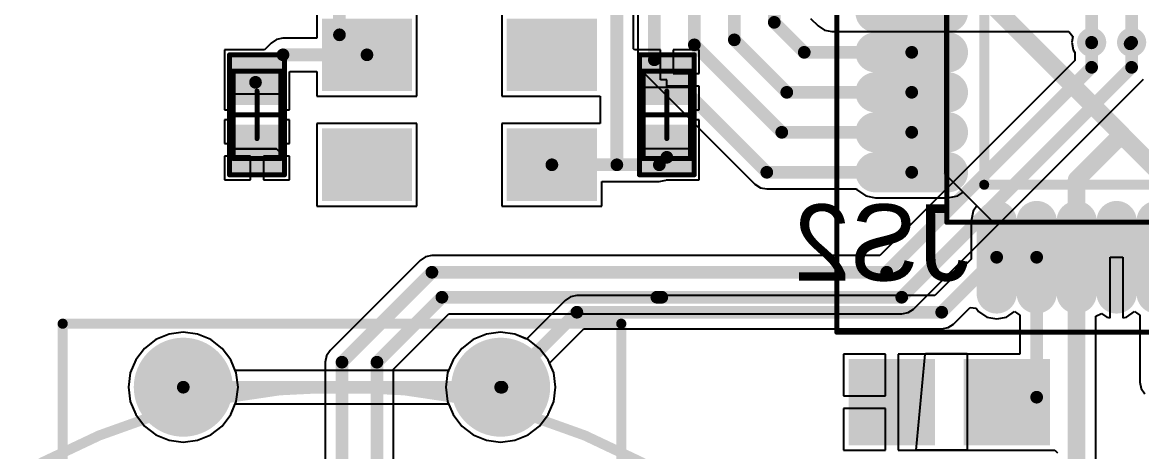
# Model space of a CAD drawing. Extents: x 2.14 to 5.34, y 1.83 to 4.04.
# Drawn here: x 2.638 to 3.52, y 2.823 to 3.161 of the extents above; entities that cross this region are included whole.
import ezdxf

# ---------------------------------------------------------------- set-up
doc = ezdxf.new("R2010")
doc.units = 0
for name, color, linetype in [('BOTTOMLAYER', 5, 'CONTINUOUS'), ('BOTTOMOVERLAY', 54, 'CONTINUOUS'), ('BOTTOMPASTE', 16, 'CONTINUOUS'), ('BOTTOMSOLDER', 6, 'CONTINUOUS'), ('MECHANICAL1', 6, 'CONTINUOUS'), ('MECHANICAL13', 56, 'CONTINUOUS'), ('MECHANICAL15', 56, 'CONTINUOUS'), ('MULTILAYER', 9, 'CONTINUOUS'), ('PADHOLELAYER', 156, 'CONTINUOUS'), ('TOPLAYER', 1, 'CONTINUOUS'), ('TOPOVERLAY', 2, 'CONTINUOUS'), ('TOPPASTE', 8, 'CONTINUOUS'), ('TOPSOLDER', 216, 'CONTINUOUS'), ('VIAHOLELAYER', 16, 'CONTINUOUS')]:
    doc.layers.add(name, color=color, linetype=linetype)

msp = doc.modelspace()

# ---------------------------------------------------------------- linework, layer by layer
at = {"layer": 'BOTTOMLAYER'}
for p, q in [((3.119424, 3.140419), (3.119424, 3.177377)), ((2.87008, 3.168307), (2.87008, 3.148953)), ((2.94882, 3.103347), (2.94882, 3.168307)), ((3.015748, 3.168307), (3.015748, 3.103347)), ((3.258942, 3.164538), (3.264889, 3.158591)), ((3.264889, 3.158591), (3.26489, 3.15859)), ((3.26489, 3.15859), (3.26489, 3.15859)), ((3.26489, 3.15859), (3.26489, 3.15859)), ((3.26489, 3.15859), (3.269799, 3.15531)), ((2.838284, 3.147954), (2.834026, 3.145109)), ((2.843307, 3.148953), (2.838284, 3.147954)), ((2.87008, 3.148953), (2.843307, 3.148953)), ((3.269799, 3.15531), (3.275591, 3.154158)), ((3.275591, 3.154158), (3.371256, 3.154158)), ((3.371256, 3.154158), (3.371256, 3.154158)), ((3.371256, 3.154158), (3.371257, 3.154158)), ((3.371257, 3.154158), (3.46245, 3.154158)), ((3.46245, 3.154158), (3.465572, 3.150354)), ((3.465572, 3.150354), (3.46464, 3.145669)), ((2.82868, 3.139763), (2.797243, 3.139763)), ((2.797243, 3.139763), (2.797243, 3.092519)), ((2.834026, 3.145109), (2.82868, 3.139763)), ((3.12008, 3.139763), (3.119424, 3.140419)), ((3.14067, 3.139763), (3.120079, 3.139763)), ((3.120079, 3.139763), (3.120079, 3.139763)), ((3.120079, 3.139763), (3.12008, 3.139763)), ((3.14067, 3.116131), (3.14067, 3.139763)), ((3.17126, 3.139763), (3.15067, 3.139763)), ((3.15067, 3.139763), (3.15067, 3.121141)), ((3.17126, 3.121141), (3.17126, 3.139763)), ((3.46464, 3.145669), (3.465833, 3.139671)), ((3.465833, 3.139671), (3.467189, 3.137641)), ((3.467189, 3.131421), (3.313461, 2.977693)), ((3.467189, 3.137641), (3.467189, 3.131421)), ((2.848425, 3.122381), (2.848744, 3.122701)), ((2.848425, 3.092519), (2.848425, 3.122381)), ((2.848744, 3.122701), (2.87008, 3.122701)), ((2.87008, 3.122701), (2.87008, 3.103347)), ((3.15067, 3.121141), (3.17126, 3.121141)), ((3.14566, 3.116131), (3.14067, 3.116131)), ((3.14566, 3.111141), (3.14566, 3.116131)), ((3.33999, 2.9356), (3.521093, 3.116703)), ((2.802756, 3.061811), (2.804724, 3.105905)), ((2.804724, 3.105905), (2.805512, 3.105118)), ((2.805512, 3.105118), (2.842913, 3.105118)), ((2.842913, 3.105118), (2.842913, 3.059449)), ((3.125591, 3.061811), (3.126772, 3.110236)), ((3.126772, 3.110236), (3.164173, 3.110236)), ((3.17126, 3.111141), (3.14566, 3.111141)), ((3.164173, 3.110236), (3.166535, 3.107874)), ((3.166535, 3.107874), (3.166535, 3.061811)), ((3.17126, 3.092519), (3.17126, 3.111141)), ((2.87008, 3.103347), (2.94882, 3.103347)), ((3.015748, 3.103347), (3.093171, 3.103347)), ((3.093171, 3.103347), (3.093171, 3.081693)), ((2.797243, 3.092519), (2.800567, 3.092519)), ((2.800567, 3.092519), (2.803769, 3.08917)), ((2.803769, 3.08917), (2.801835, 3.084645)), ((2.842913, 3.084645), (2.842913, 3.092519)), ((2.842913, 3.092519), (2.848425, 3.092519)), ((3.166535, 3.084645), (3.166535, 3.092519)), ((3.166535, 3.092519), (3.17126, 3.092519)), ((2.801835, 3.084645), (2.797243, 3.084645)), ((2.797243, 3.084645), (2.797243, 3.066023)), ((2.848425, 3.084645), (2.842913, 3.084645)), ((2.848425, 3.066023), (2.848425, 3.084645)), ((2.94882, 3.081693), (2.87008, 3.081693)), ((2.87008, 3.081693), (2.87008, 3.016733)), ((2.94882, 3.016733), (2.94882, 3.081693)), ((3.093171, 3.081693), (3.015748, 3.081693)), ((3.015748, 3.081693), (3.015748, 3.016733)), ((3.17126, 3.084645), (3.166535, 3.084645)), ((3.17126, 3.037401), (3.17126, 3.084645)), ((2.797243, 3.066023), (2.802944, 3.066023)), ((2.802944, 3.066023), (2.802756, 3.061811)), ((2.838189, 3.061811), (2.802756, 3.061811)), ((2.802756, 3.061811), (2.838189, 3.061811)), ((2.841732, 3.058268), (2.838189, 3.061811)), ((2.838189, 3.061811), (2.841732, 3.058268)), ((2.842913, 3.059449), (2.841732, 3.058268)), ((2.841732, 3.058268), (2.842913, 3.059449)), ((2.842913, 3.059449), (2.842913, 3.066023)), ((2.842913, 3.066023), (2.848425, 3.066023)), ((3.166535, 3.061811), (3.125591, 3.061811)), ((2.817834, 3.056023), (2.797243, 3.056023)), ((2.797243, 3.056023), (2.797243, 3.037401)), ((2.817834, 3.037401), (2.817834, 3.056023)), ((2.848425, 3.056023), (2.827834, 3.056023)), ((2.827834, 3.056023), (2.827834, 3.037401)), ((2.848425, 3.037401), (2.848425, 3.056023)), ((2.797243, 3.037401), (2.817834, 3.037401)), ((2.827834, 3.037401), (2.848425, 3.037401)), ((3.094488, 3.016733), (3.094488, 3.036087)), ((3.094488, 3.036087), (3.139764, 3.036087)), ((3.139764, 3.036087), (3.144787, 3.037086)), ((3.144787, 3.037086), (3.145259, 3.037401)), ((3.145259, 3.037401), (3.17126, 3.037401)), ((2.87008, 3.016733), (2.94882, 3.016733)), ((3.015748, 3.016733), (3.094488, 3.016733)), ((2.951348, 2.973848), (2.880482, 2.902982)), ((2.955607, 2.976694), (2.951348, 2.973848)), ((2.96063, 2.977693), (2.955607, 2.976694)), ((3.313461, 2.977693), (2.96063, 2.977693)), ((2.930449, 2.888264), (2.973941, 2.931756)), ((2.973941, 2.931756), (3.330709, 2.931756)), ((3.330709, 2.931756), (3.335732, 2.932755)), ((3.335732, 2.932755), (3.33999, 2.9356)), ((3.33999, 2.9356), (3.33999, 2.9356)), ((3.33999, 2.9356), (3.33999, 2.9356)), ((2.743142, 2.911466), (2.734186, 2.904594)), ((2.753571, 2.915786), (2.743142, 2.911466)), ((2.764764, 2.91726), (2.753571, 2.915786)), ((2.775956, 2.915786), (2.764764, 2.91726)), ((2.786386, 2.911466), (2.775956, 2.915786)), ((2.795342, 2.904594), (2.786386, 2.911466)), ((2.993142, 2.911466), (2.984186, 2.904594)), ((3.003571, 2.915786), (2.993142, 2.911466)), ((3.014764, 2.91726), (3.003571, 2.915786)), ((3.025956, 2.915786), (3.014764, 2.91726)), ((3.036386, 2.911466), (3.025956, 2.915786)), ((3.045342, 2.904594), (3.036386, 2.911466)), ((2.734186, 2.904594), (2.727313, 2.895638)), ((2.802214, 2.895638), (2.795342, 2.904594)), ((2.880482, 2.902982), (2.877637, 2.898724)), ((2.984186, 2.904594), (2.977313, 2.895638)), ((3.052214, 2.895638), (3.045342, 2.904594)), ((2.727313, 2.895638), (2.722993, 2.885208)), ((2.806534, 2.885208), (2.802214, 2.895638)), ((2.877637, 2.898724), (2.876638, 2.893701)), ((2.876638, 2.893701), (2.876638, 2.014982)), ((2.977313, 2.895638), (2.972993, 2.885208)), ((3.056534, 2.885208), (3.052214, 2.895638)), ((2.722993, 2.885208), (2.72152, 2.874016)), ((2.808008, 2.874016), (2.806534, 2.885208)), ((2.930449, 2.670791), (2.930449, 2.888264)), ((2.972993, 2.885208), (2.97152, 2.874016)), ((3.058008, 2.874016), (3.056534, 2.885208)), ((2.72152, 2.874016), (2.722993, 2.862823)), ((2.806534, 2.862823), (2.808008, 2.874016)), ((2.97152, 2.874016), (2.972993, 2.862823)), ((3.056534, 2.862823), (3.058008, 2.874016)), ((2.722993, 2.862823), (2.727313, 2.852394)), ((2.802214, 2.852394), (2.806534, 2.862823)), ((2.972993, 2.862823), (2.977313, 2.852394)), ((3.052214, 2.852394), (3.056534, 2.862823)), ((2.727313, 2.852394), (2.734186, 2.843438)), ((2.795342, 2.843438), (2.802214, 2.852394)), ((2.977313, 2.852394), (2.984186, 2.843438)), ((3.045342, 2.843438), (3.052214, 2.852394)), ((2.734186, 2.843438), (2.743142, 2.836565)), ((2.786386, 2.836565), (2.795342, 2.843438)), ((2.984186, 2.843438), (2.993142, 2.836565)), ((3.036386, 2.836565), (3.045342, 2.843438)), ((2.743142, 2.836565), (2.753571, 2.832245)), ((2.753571, 2.832245), (2.764764, 2.830772)), ((2.764764, 2.830772), (2.775956, 2.832245)), ((2.775956, 2.832245), (2.786386, 2.836565)), ((2.993142, 2.836565), (3.003571, 2.832245)), ((3.003571, 2.832245), (3.014764, 2.830772)), ((3.014764, 2.830772), (3.025956, 2.832245)), ((3.025956, 2.832245), (3.036386, 2.836565))]:
    msp.add_line(p, q, dxfattribs=at)
at = {"layer": 'BOTTOMLAYER', "const_width": 0.01}
for points in [[(2.887794, 3.151576), (2.887794, 3.224409)], [(3.106298, 3.049213), (3.106298, 3.188978)], [(3.480315, 3.125984), (3.480315, 3.145669)], [(3.511811, 3.125984), (3.511811, 3.145669)], [(2.821654, 3.114173), (2.843307, 3.135827)], [(2.843307, 3.135827), (2.90945, 3.135827)], [(3.318898, 2.964567), (3.480315, 3.125984)], [(3.330709, 2.944882), (3.511811, 3.125984)], [(3.139764, 3.049213), (3.145669, 3.055118)], [(3.055118, 3.049213), (3.106298, 3.049213)], [(3.106298, 3.049213), (3.139764, 3.049213)], [(2.889764, 2.893701), (2.96063, 2.964567)], [(2.96063, 2.964567), (3.318898, 2.964567)], [(2.917323, 2.893701), (2.968504, 2.944882)], [(2.968504, 2.944882), (3.137795, 2.944882)], [(3.137795, 2.944882), (3.330709, 2.944882)], [(3.137795, 2.944882), (3.141732, 2.944882)], [(2.889764, 1.984252), (2.889764, 2.893701)], [(2.917323, 2.665354), (2.917323, 2.893701)]]:
    msp.add_lwpolyline(points, dxfattribs=at)
at = {"layer": 'BOTTOMLAYER'}
for points, const_width in [([(2.885294, 3.151576, 1), (2.890294, 3.151576, 1)], 0.005), ([(3.476565, 3.145669, 1), (3.484065, 3.145669, 1)], 0.0075), ([(3.477815, 3.145669, 1), (3.482815, 3.145669, 1)], 0.005), ([(3.508061, 3.145669, 1), (3.515561, 3.145669, 1)], 0.0075), ([(3.509311, 3.145669, 1), (3.514311, 3.145669, 1)], 0.005), ([(2.840807, 3.135827, 1), (2.845807, 3.135827, 1)], 0.005), ([(2.840807, 3.135827, 1), (2.845807, 3.135827, 1)], 0.005), ([(2.90695, 3.135827, 1), (2.91195, 3.135827, 1)], 0.005), ([(3.477815, 3.125984, 1), (3.482815, 3.125984, 1)], 0.005), ([(3.477815, 3.125984, 1), (3.482815, 3.125984, 1)], 0.005), ([(3.509311, 3.125984, 1), (3.514311, 3.125984, 1)], 0.005), ([(3.509311, 3.125984, 1), (3.514311, 3.125984, 1)], 0.005), ([(2.819154, 3.114173, 1), (2.824154, 3.114173, 1)], 0.005), ([(3.143169, 3.055118, 1), (3.148169, 3.055118, 1)], 0.005), ([(3.052618, 3.049213, 1), (3.057618, 3.049213, 1)], 0.005), ([(3.103798, 3.049213, 1), (3.108798, 3.049213, 1)], 0.005), ([(3.103798, 3.049213, 1), (3.108798, 3.049213, 1)], 0.005), ([(3.103798, 3.049213, 1), (3.108798, 3.049213, 1)], 0.005), ([(3.137264, 3.049213, 1), (3.142264, 3.049213, 1)], 0.005), ([(3.137264, 3.049213, 1), (3.142264, 3.049213, 1)], 0.005), ([(2.95813, 2.964567, 1), (2.96313, 2.964567, 1)], 0.005), ([(2.95813, 2.964567, 1), (2.96313, 2.964567, 1)], 0.005), ([(3.316398, 2.964567, 1), (3.321398, 2.964567, 1)], 0.005), ([(3.316398, 2.964567, 1), (3.321398, 2.964567, 1)], 0.005), ([(2.966004, 2.944882, 1), (2.971004, 2.944882, 1)], 0.005), ([(2.966004, 2.944882, 1), (2.971004, 2.944882, 1)], 0.005), ([(3.135295, 2.944882, 1), (3.140295, 2.944882, 1)], 0.005), ([(3.135295, 2.944882, 1), (3.140295, 2.944882, 1)], 0.005), ([(3.135295, 2.944882, 1), (3.140295, 2.944882, 1)], 0.005), ([(3.139232, 2.944882, 1), (3.144232, 2.944882, 1)], 0.005), ([(3.328209, 2.944882, 1), (3.333209, 2.944882, 1)], 0.005), ([(3.328209, 2.944882, 1), (3.333209, 2.944882, 1)], 0.005), ([(2.747264, 2.874016, 1), (2.782264, 2.874016, 1)], 0.035), ([(2.997264, 2.874016, 1), (3.032264, 2.874016, 1)], 0.035), ([(2.887264, 2.893701, 1), (2.892264, 2.893701, 1)], 0.005), ([(2.887264, 2.893701, 1), (2.892264, 2.893701, 1)], 0.005), ([(2.914823, 2.893701, 1), (2.919823, 2.893701, 1)], 0.005), ([(2.914823, 2.893701, 1), (2.919823, 2.893701, 1)], 0.005)]:
    msp.add_lwpolyline(points, format="xyb", close=True, dxfattribs=dict(at, const_width=const_width))
for points in [[(2.940946, 3.160433), (2.877954, 3.160433), (2.940946, 3.111221), (2.877954, 3.111221)], [(3.086614, 3.160433), (3.023622, 3.160433), (3.086614, 3.111221), (3.023622, 3.111221)], [(2.805118, 3.100393), (2.84055, 3.100393), (2.805118, 3.131889), (2.84055, 3.131889)], [(3.163386, 3.131889), (3.127953, 3.131889), (3.163386, 3.100393), (3.127953, 3.100393)], [(2.805118, 3.045275), (2.84055, 3.045275), (2.805118, 3.076771), (2.84055, 3.076771)], [(2.940946, 3.073819), (2.877954, 3.073819), (2.940946, 3.024607), (2.877954, 3.024607)], [(3.086614, 3.073819), (3.023622, 3.073819), (3.086614, 3.024607), (3.023622, 3.024607)], [(3.163386, 3.076771), (3.127953, 3.076771), (3.163386, 3.045275), (3.127953, 3.045275)]]:
    msp.add_solid(points, dxfattribs=at)
at = {"layer": 'BOTTOMOVERLAY', "const_width": 0.008}
msp.add_lwpolyline([(3.389764, 2.374013, 1), (2.389764, 2.374013, 1)], format="xyb", close=True, dxfattribs=at)
at = {"layer": 'BOTTOMPASTE'}
for points in [[(2.940946, 3.160433), (2.877954, 3.160433), (2.940946, 3.111221), (2.877954, 3.111221)], [(3.086614, 3.160433), (3.023622, 3.160433), (3.086614, 3.111221), (3.023622, 3.111221)], [(2.805118, 3.100393), (2.84055, 3.100393), (2.805118, 3.131889), (2.84055, 3.131889)], [(3.163386, 3.131889), (3.127953, 3.131889), (3.163386, 3.100393), (3.127953, 3.100393)], [(2.805118, 3.045275), (2.84055, 3.045275), (2.805118, 3.076771), (2.84055, 3.076771)], [(2.940946, 3.073819), (2.877954, 3.073819), (2.940946, 3.024607), (2.877954, 3.024607)], [(3.086614, 3.073819), (3.023622, 3.073819), (3.086614, 3.024607), (3.023622, 3.024607)], [(3.163386, 3.076771), (3.127953, 3.076771), (3.163386, 3.045275), (3.127953, 3.045275)]]:
    msp.add_solid(points, dxfattribs=at)
at = {"layer": 'BOTTOMSOLDER'}
for points, const_width in [([(3.474565, 3.145669, 1), (3.486065, 3.145669, 1)], 0.0115), ([(3.506061, 3.145669, 1), (3.517561, 3.145669, 1)], 0.0115), ([(2.745264, 2.874016, 1), (2.784264, 2.874016, 1)], 0.039), ([(2.995264, 2.874016, 1), (3.034264, 2.874016, 1)], 0.039)]:
    msp.add_lwpolyline(points, format="xyb", close=True, dxfattribs=dict(at, const_width=const_width))
for points in [[(2.944946, 3.164433), (2.873954, 3.164433), (2.944946, 3.107221), (2.873954, 3.107221)], [(3.090614, 3.164433), (3.019622, 3.164433), (3.090614, 3.107221), (3.019622, 3.107221)], [(2.801118, 3.096393), (2.84455, 3.096393), (2.801118, 3.135889), (2.84455, 3.135889)], [(3.167386, 3.135889), (3.123953, 3.135889), (3.167386, 3.096393), (3.123953, 3.096393)], [(2.801118, 3.041275), (2.84455, 3.041275), (2.801118, 3.080771), (2.84455, 3.080771)], [(2.944946, 3.077819), (2.873954, 3.077819), (2.944946, 3.020607), (2.873954, 3.020607)], [(3.090614, 3.077819), (3.019622, 3.077819), (3.090614, 3.020607), (3.019622, 3.020607)], [(3.167386, 3.080771), (3.123953, 3.080771), (3.167386, 3.041275), (3.123953, 3.041275)]]:
    msp.add_solid(points, dxfattribs=at)
at = {"layer": 'MECHANICAL1', "const_width": 0.008}
for points in [[(2.669764, 2.649016), (2.669764, 2.924016)], [(2.669764, 2.924016), (3.109764, 2.924016)], [(3.109764, 2.649016), (3.109764, 2.924016)]]:
    msp.add_lwpolyline(points, dxfattribs=at)
at = {"layer": 'MECHANICAL1', "const_width": 0.004}
for points in [[(2.667764, 2.924016, 1), (2.671764, 2.924016, 1)], [(2.667764, 2.924016, 1), (2.671764, 2.924016, 1)], [(3.107764, 2.924016, 1), (3.111764, 2.924016, 1)], [(3.107764, 2.924016, 1), (3.111764, 2.924016, 1)]]:
    msp.add_lwpolyline(points, format="xyb", close=True, dxfattribs=at)
at = {"layer": 'MECHANICAL13', "const_width": 0.003937}
for points in [[(3.366141, 3.003937), (3.366141, 3.397637)], [(2.804134, 3.054133), (2.804134, 3.123031)], [(2.804134, 3.123031), (2.841536, 3.123031)], [(2.841536, 3.054133), (2.841536, 3.123031)], [(3.126968, 3.054133), (3.126968, 3.123031)], [(3.126968, 3.123031), (3.16437, 3.123031)], [(3.16437, 3.054133), (3.16437, 3.123031)], [(2.804134, 3.054133), (2.841536, 3.054133)], [(3.126968, 3.054133), (3.16437, 3.054133)], [(3.366141, 3.003937), (3.759843, 3.003937)]]:
    msp.add_lwpolyline(points, dxfattribs=at)
at = {"layer": 'MECHANICAL13', "const_width": 0.001969}
for points in [[(2.80315, 3.123031, 1), (2.805118, 3.123031, 1)], [(2.80315, 3.123031, 1), (2.805118, 3.123031, 1)], [(2.840552, 3.123031, 1), (2.84252, 3.123031, 1)], [(2.840552, 3.123031, 1), (2.84252, 3.123031, 1)], [(3.125984, 3.123031, 1), (3.127952, 3.123031, 1)], [(3.125984, 3.123031, 1), (3.127952, 3.123031, 1)], [(3.163386, 3.123031, 1), (3.165354, 3.123031, 1)], [(3.163386, 3.123031, 1), (3.165354, 3.123031, 1)], [(2.80315, 3.054133, 1), (2.805118, 3.054133, 1)], [(2.80315, 3.054133, 1), (2.805118, 3.054133, 1)], [(2.840552, 3.054133, 1), (2.84252, 3.054133, 1)], [(2.840552, 3.054133, 1), (2.84252, 3.054133, 1)], [(3.125984, 3.054133, 1), (3.127952, 3.054133, 1)], [(3.125984, 3.054133, 1), (3.127952, 3.054133, 1)], [(3.163386, 3.054133, 1), (3.165354, 3.054133, 1)], [(3.163386, 3.054133, 1), (3.165354, 3.054133, 1)], [(3.365157, 3.003937, 1), (3.367125, 3.003937, 1)], [(3.365157, 3.003937, 1), (3.367125, 3.003937, 1)]]:
    msp.add_lwpolyline(points, format="xyb", close=True, dxfattribs=at)
at = {"layer": 'MECHANICAL15', "const_width": 0.003937}
for points in [[(3.279527, 2.917323), (3.279527, 3.484251)], [(2.801182, 3.041339), (2.801182, 3.135827)], [(2.801182, 3.135827), (2.844488, 3.135827)], [(2.844488, 3.041339), (2.844488, 3.135827)], [(3.124016, 3.041339), (3.124016, 3.135827)], [(3.124016, 3.135827), (3.167322, 3.135827)], [(3.167322, 3.041339), (3.167322, 3.135827)], [(2.822834, 3.069881), (2.822834, 3.107283)], [(3.14567, 3.069881), (3.14567, 3.107283)], [(2.804134, 3.088583), (2.841536, 3.088583)], [(3.126968, 3.088583), (3.16437, 3.088583)], [(2.801182, 3.041339), (2.844488, 3.041339)], [(3.124016, 3.041339), (3.167322, 3.041339)], [(3.279527, 2.917323), (3.846457, 2.917323)]]:
    msp.add_lwpolyline(points, dxfattribs=at)
at = {"layer": 'MECHANICAL15', "const_width": 0.001969}
for points in [[(2.800198, 3.135827, 1), (2.802166, 3.135827, 1)], [(2.800198, 3.135827, 1), (2.802166, 3.135827, 1)], [(2.843504, 3.135827, 1), (2.845472, 3.135827, 1)], [(2.843504, 3.135827, 1), (2.845472, 3.135827, 1)], [(3.123032, 3.135827, 1), (3.125, 3.135827, 1)], [(3.123032, 3.135827, 1), (3.125, 3.135827, 1)], [(3.166338, 3.135827, 1), (3.168306, 3.135827, 1)], [(3.166338, 3.135827, 1), (3.168306, 3.135827, 1)], [(2.82185, 3.107283, 1), (2.823818, 3.107283, 1)], [(3.144686, 3.107283, 1), (3.146654, 3.107283, 1)], [(2.80315, 3.088583, 1), (2.805118, 3.088583, 1)], [(2.840552, 3.088583, 1), (2.84252, 3.088583, 1)], [(3.125984, 3.088583, 1), (3.127952, 3.088583, 1)], [(3.163386, 3.088583, 1), (3.165354, 3.088583, 1)], [(2.82185, 3.069881, 1), (2.823818, 3.069881, 1)], [(3.144686, 3.069881, 1), (3.146654, 3.069881, 1)], [(2.800198, 3.041339, 1), (2.802166, 3.041339, 1)], [(2.800198, 3.041339, 1), (2.802166, 3.041339, 1)], [(2.843504, 3.041339, 1), (2.845472, 3.041339, 1)], [(2.843504, 3.041339, 1), (2.845472, 3.041339, 1)], [(3.123032, 3.041339, 1), (3.125, 3.041339, 1)], [(3.123032, 3.041339, 1), (3.125, 3.041339, 1)], [(3.166338, 3.041339, 1), (3.168306, 3.041339, 1)], [(3.166338, 3.041339, 1), (3.168306, 3.041339, 1)], [(3.278543, 2.917323, 1), (3.280511, 2.917323, 1)], [(3.278543, 2.917323, 1), (3.280511, 2.917323, 1)]]:
    msp.add_lwpolyline(points, format="xyb", close=True, dxfattribs=at)
at = {"layer": 'MULTILAYER'}
for points, const_width in [([(3.476565, 3.145669, 1), (3.484065, 3.145669, 1)], 0.0075), ([(3.508061, 3.145669, 1), (3.515561, 3.145669, 1)], 0.0075), ([(2.747264, 2.874016, 1), (2.782264, 2.874016, 1)], 0.035), ([(2.997264, 2.874016, 1), (3.032264, 2.874016, 1)], 0.035)]:
    msp.add_lwpolyline(points, format="xyb", close=True, dxfattribs=dict(at, const_width=const_width))
at = {"layer": 'PADHOLELAYER', "const_width": 0.017716}
for points in [[(2.755905, 2.874016, 1), (2.773622, 2.874016, 1)], [(3.005905, 2.874016, 1), (3.023622, 2.874016, 1)]]:
    msp.add_lwpolyline(points, format="xyb", close=True, dxfattribs=at)
at = {"layer": 'TOPLAYER'}
for p, q in [((3.364961, 3.04252), (3.364961, 3.362205)), ((3.122701, 3.180949), (3.122701, 3.13189)), ((3.122701, 3.13189), (3.1237, 3.126867)), ((3.1237, 3.126867), (3.126545, 3.122608)), ((3.126545, 3.122608), (3.126545, 3.122608)), ((3.126545, 3.122608), (3.126545, 3.122608)), ((3.126545, 3.122608), (3.215127, 3.034026)), ((3.364567, 3.042126), (3.364961, 3.04252)), ((3.402756, 3.003937), (3.364567, 3.042126)), ((3.215127, 3.034026), (3.215127, 3.034026)), ((3.215127, 3.034026), (3.215127, 3.034026)), ((3.215127, 3.034026), (3.215127, 3.034026)), ((3.215127, 3.034026), (3.215127, 3.034026)), ((3.215127, 3.034026), (3.215128, 3.034025)), ((3.215128, 3.034025), (3.215128, 3.034026)), ((3.215128, 3.034026), (3.215128, 3.034025)), ((3.215128, 3.034025), (3.215128, 3.034026)), ((3.215128, 3.034026), (3.219386, 3.03118)), ((3.215128, 3.034025), (3.215128, 3.034025)), ((3.215128, 3.034025), (3.215128, 3.034025)), ((3.215128, 3.034025), (3.215128, 3.034025)), ((3.219386, 3.03118), (3.224409, 3.030181)), ((3.224409, 3.030181), (3.295136, 3.030181)), ((3.295136, 3.030181), (3.295848, 3.029115)), ((3.295848, 3.029115), (3.302359, 3.024764)), ((3.302359, 3.024764), (3.31004, 3.023237)), ((3.367126, 3.023237), (3.374807, 3.024764)), ((3.374807, 3.024764), (3.379076, 3.027617)), ((3.379076, 3.027617), (3.389821, 3.016871)), ((3.31004, 3.023237), (3.367126, 3.023237)), ((3.389821, 3.016871), (3.386968, 3.012601)), ((3.386968, 3.012601), (3.38544, 3.004921)), ((3.38544, 3.004921), (3.38544, 2.97487)), ((3.720866, 3.003937), (3.402756, 3.003937)), ((3.38544, 2.97487), (3.356768, 2.946197)), ((3.494999, 2.928758), (3.494999, 2.976387)), ((3.494999, 2.976387), (3.504999, 2.976387)), ((3.504999, 2.976387), (3.504999, 2.928758)), ((3.06978, 2.945198), (3.065522, 2.942352)), ((3.074803, 2.946197), (3.06978, 2.945198)), ((3.356768, 2.946197), (3.074803, 2.946197)), ((3.065522, 2.942352), (3.035148, 2.911979)), ((3.371486, 2.923789), (3.384579, 2.936882)), ((3.384579, 2.936882), (3.389476, 2.936399)), ((3.389476, 2.936399), (3.391319, 2.933642)), ((3.391319, 2.933642), (3.39783, 2.929291)), ((3.39783, 2.929291), (3.405511, 2.927763)), ((3.405511, 2.927763), (3.413192, 2.929291)), ((3.413192, 2.929291), (3.419541, 2.933534)), ((3.419541, 2.933534), (3.421158, 2.93267)), ((3.421158, 2.93267), (3.423882, 2.93085)), ((3.423882, 2.93085), (3.423882, 2.900079)), ((3.483636, 2.929872), (3.487977, 2.932192)), ((3.483636, 2.724409), (3.483636, 2.929872)), ((3.487977, 2.932192), (3.492318, 2.929291)), ((3.492318, 2.929291), (3.494999, 2.928758)), ((3.504999, 2.928758), (3.50768, 2.929291)), ((3.50768, 2.929291), (3.514031, 2.933535)), ((3.514031, 2.933535), (3.515634, 2.932678)), ((3.515634, 2.932678), (3.518371, 2.930849)), ((3.518371, 2.930849), (3.518371, 2.877952)), ((3.053304, 2.893008), (3.08024, 2.919945)), ((3.08024, 2.919945), (3.362205, 2.919945)), ((3.362205, 2.919945), (3.367228, 2.920944)), ((3.367228, 2.920944), (3.371486, 2.923789)), ((3.371486, 2.923789), (3.371486, 2.923789)), ((3.371486, 2.923789), (3.371486, 2.923789)), ((2.743142, 2.911466), (2.734186, 2.904594)), ((2.753571, 2.915786), (2.743142, 2.911466)), ((2.764764, 2.91726), (2.753571, 2.915786)), ((2.775956, 2.915786), (2.764764, 2.91726)), ((2.786386, 2.911466), (2.775956, 2.915786)), ((2.795342, 2.904594), (2.786386, 2.911466)), ((2.993142, 2.911466), (2.984186, 2.904594)), ((3.003571, 2.915786), (2.993142, 2.911466)), ((3.014764, 2.91726), (3.003571, 2.915786)), ((3.025956, 2.915786), (3.014764, 2.91726)), ((3.035148, 2.911979), (3.025956, 2.915786)), ((2.734186, 2.904594), (2.727313, 2.895638)), ((2.802214, 2.895638), (2.795342, 2.904594)), ((2.984186, 2.904594), (2.977313, 2.895638)), ((2.727313, 2.895638), (2.722993, 2.885208)), ((2.805733, 2.887142), (2.802214, 2.895638)), ((2.977313, 2.895638), (2.973794, 2.887142)), ((3.056534, 2.885208), (3.053304, 2.893008)), ((3.317835, 2.900079), (3.284961, 2.900079)), ((3.284961, 2.900079), (3.284961, 2.867205)), ((3.317835, 2.867205), (3.317835, 2.900079)), ((3.349291, 2.900079), (3.327835, 2.900079)), ((3.327835, 2.900079), (3.327835, 2.862195)), ((3.342126, 2.824409), (3.349213, 2.9)), ((3.349213, 2.9), (3.349606, 2.900394)), ((3.349606, 2.900394), (3.349291, 2.900079)), ((3.349606, 2.900394), (3.382284, 2.900394)), ((3.382284, 2.900394), (3.349606, 2.900394)), ((3.382284, 2.900394), (3.382284, 2.825197)), ((3.382284, 2.900079), (3.382284, 2.900394)), ((3.423882, 2.900079), (3.382284, 2.900079)), ((2.722993, 2.885208), (2.72152, 2.874016)), ((2.973794, 2.887142), (2.805733, 2.887142)), ((3.058008, 2.874016), (3.056534, 2.885208)), ((3.518371, 2.877952), (3.51937, 2.872928)), ((2.72152, 2.874016), (2.722993, 2.862823)), ((3.056534, 2.862823), (3.058008, 2.874016)), ((3.284961, 2.867205), (3.317835, 2.867205)), ((3.51937, 2.872928), (3.522216, 2.86867)), ((2.722993, 2.862823), (2.727313, 2.852394)), ((2.802214, 2.852394), (2.805733, 2.860889)), ((2.805733, 2.860889), (2.973794, 2.860889)), ((2.973794, 2.860889), (2.977313, 2.852394)), ((3.052214, 2.852394), (3.056534, 2.862823)), ((3.317835, 2.857205), (3.284961, 2.857205)), ((3.284961, 2.857205), (3.284961, 2.824331)), ((3.317835, 2.824331), (3.317835, 2.857205)), ((3.327835, 2.862195), (3.327835, 2.824331)), ((2.727313, 2.852394), (2.734186, 2.843438)), ((2.795342, 2.843438), (2.802214, 2.852394)), ((2.977313, 2.852394), (2.984186, 2.843438)), ((3.045342, 2.843438), (3.052214, 2.852394)), ((2.734186, 2.843438), (2.743142, 2.836565)), ((2.786386, 2.836565), (2.795342, 2.843438)), ((2.984186, 2.843438), (2.993142, 2.836565)), ((3.036386, 2.836565), (3.045342, 2.843438)), ((2.743142, 2.836565), (2.753571, 2.832245)), ((2.753571, 2.832245), (2.764764, 2.830772)), ((2.764764, 2.830772), (2.775956, 2.832245)), ((2.775956, 2.832245), (2.786386, 2.836565)), ((2.993142, 2.836565), (3.003571, 2.832245)), ((3.003571, 2.832245), (3.014764, 2.830772)), ((3.014764, 2.830772), (3.025956, 2.832245)), ((3.025956, 2.832245), (3.036386, 2.836565)), ((3.284961, 2.824331), (3.317835, 2.824331)), ((3.327835, 2.824331), (3.360709, 2.824331)), ((3.381496, 2.824409), (3.342126, 2.824409)), ((3.360709, 2.824331), (3.360709, 2.824409)), ((3.360709, 2.824409), (3.375512, 2.824409)), ((3.375512, 2.824409), (3.375512, 2.824331)), ((3.375512, 2.824331), (3.45126, 2.824331)), ((3.382284, 2.825197), (3.381496, 2.824409)), ((3.45126, 2.824331), (3.45126, 2.824331)), ((3.45126, 2.824331), (3.45126, 2.824331)), ((3.45126, 2.824331), (3.45337, 2.82222))]:
    msp.add_line(p, q, dxfattribs=at)
for points, const_width in [([(3.480315, 3.145275), (3.480315, 3.325984)], 0.01), ([(3.511811, 3.145668), (3.511811, 3.322834)], 0.01), ([(3.376378, 3.200787), (3.504134, 3.073031)], 0.013937), ([(3.135827, 3.13189), (3.135827, 3.188976)], 0.01), ([(3.167323, 3.143701), (3.167323, 3.188976)], 0.01), ([(3.198819, 3.147638), (3.198819, 3.188976)], 0.01), ([(3.230315, 3.161417), (3.230315, 3.188976)], 0.01), ([(3.31004, 3.169291), (3.367126, 3.169291)], 0.023622), ([(3.230315, 3.161417), (3.253937, 3.137795)], 0.01), ([(3.167323, 3.143701), (3.23622, 3.074803)], 0.01), ([(3.198819, 3.147638), (3.240157, 3.106299)], 0.01), ([(3.31004, 3.137795), (3.367126, 3.137795)], 0.023622), ([(3.510631, 3.144488), (3.511811, 3.145668)], 0.01), ([(3.253937, 3.137795), (3.338583, 3.137795)], 0.01), ([(3.135827, 3.13189), (3.224409, 3.043307)], 0.01), ([(3.31004, 3.106299), (3.367126, 3.106299)], 0.023622), ([(3.240157, 3.106299), (3.338583, 3.106299)], 0.01), ([(3.31004, 3.074803), (3.367126, 3.074803)], 0.023622), ([(3.23622, 3.074803), (3.338583, 3.074803)], 0.01), ([(3.5, 3.068897), (3.504134, 3.073031)], 0.013937), ([(3.504331, 3.072441), (3.532284, 3.044488)], 0.013937), ([(3.468504, 3.037401), (3.5, 3.068897)], 0.013937), ([(3.5, 3.068504), (3.5, 3.068897)], 0.013937), ([(3.31004, 3.043307), (3.367126, 3.043307)], 0.023622), ([(3.224409, 3.043307), (3.338583, 3.043307)], 0.01), ([(3.468504, 2.980315), (3.468504, 3.037401)], 0.013937), ([(3.405511, 3.004921), (3.405511, 2.947834)], 0.023622), ([(3.437007, 3.004921), (3.437007, 2.947834)], 0.023622), ([(3.468503, 3.004921), (3.468503, 2.947834)], 0.023622), ([(3.499999, 3.004921), (3.499999, 2.947834)], 0.023622), ([(3.362205, 2.933071), (3.405511, 2.976377)], 0.01), ([(3.437008, 2.866142), (3.437008, 2.976378)], 0.01), ([(3.468503, 2.724409), (3.468503, 2.976377)], 0.013937), ([(3.015748, 2.874016), (3.074803, 2.933071)], 0.01), ([(3.074803, 2.933071), (3.362205, 2.933071)], 0.01), ([(2.764764, 2.874016), (3.014764, 2.874016)], 0.01), ([(3.014764, 2.874016), (3.015748, 2.874016)], 0.01)]:
    msp.add_lwpolyline(points, dxfattribs=dict(at, const_width=const_width))
for points, const_width in [([(3.304134, 3.169291, 1), (3.315945, 3.169291, 1)], 0.011811), ([(3.361221, 3.169291, 1), (3.373032, 3.169291, 1)], 0.011811), ([(3.227815, 3.161417, 1), (3.232815, 3.161417, 1)], 0.005), ([(3.227815, 3.161417, 1), (3.232815, 3.161417, 1)], 0.005), ([(3.164823, 3.143701, 1), (3.169823, 3.143701, 1)], 0.005), ([(3.164823, 3.143701, 1), (3.169823, 3.143701, 1)], 0.005), ([(3.196319, 3.147638, 1), (3.201319, 3.147638, 1)], 0.005), ([(3.196319, 3.147638, 1), (3.201319, 3.147638, 1)], 0.005), ([(3.304134, 3.137795, 1), (3.315945, 3.137795, 1)], 0.011811), ([(3.361221, 3.137795, 1), (3.373032, 3.137795, 1)], 0.011811), ([(3.476565, 3.145669, 1), (3.484065, 3.145669, 1)], 0.0075), ([(3.477815, 3.145275, 1), (3.482815, 3.145275, 1)], 0.005), ([(3.508061, 3.145669, 1), (3.515561, 3.145669, 1)], 0.0075), ([(3.508131, 3.144488, 1), (3.513131, 3.144488, 1)], 0.005), ([(3.509311, 3.145668, 1), (3.514311, 3.145668, 1)], 0.005), ([(3.509311, 3.145668, 1), (3.514311, 3.145668, 1)], 0.005), ([(3.251437, 3.137795, 1), (3.256437, 3.137795, 1)], 0.005), ([(3.251437, 3.137795, 1), (3.256437, 3.137795, 1)], 0.005), ([(3.336083, 3.137795, 1), (3.341083, 3.137795, 1)], 0.005), ([(3.133327, 3.13189, 1), (3.138327, 3.13189, 1)], 0.005), ([(3.133327, 3.13189, 1), (3.138327, 3.13189, 1)], 0.005), ([(3.304134, 3.106299, 1), (3.315945, 3.106299, 1)], 0.011811), ([(3.361221, 3.106299, 1), (3.373032, 3.106299, 1)], 0.011811), ([(3.237657, 3.106299, 1), (3.242657, 3.106299, 1)], 0.005), ([(3.237657, 3.106299, 1), (3.242657, 3.106299, 1)], 0.005), ([(3.336083, 3.106299, 1), (3.341083, 3.106299, 1)], 0.005), ([(3.304134, 3.074803, 1), (3.315945, 3.074803, 1)], 0.011811), ([(3.361221, 3.074803, 1), (3.373032, 3.074803, 1)], 0.011811), ([(3.23372, 3.074803, 1), (3.23872, 3.074803, 1)], 0.005), ([(3.23372, 3.074803, 1), (3.23872, 3.074803, 1)], 0.005), ([(3.336083, 3.074803, 1), (3.341083, 3.074803, 1)], 0.005), ([(3.50065, 3.073031, 1), (3.507618, 3.073031, 1)], 0.006968), ([(3.50065, 3.073031, 1), (3.507618, 3.073031, 1)], 0.006968), ([(3.500847, 3.072441, 1), (3.507815, 3.072441, 1)], 0.006968), ([(3.496516, 3.068897, 1), (3.503484, 3.068897, 1)], 0.006968), ([(3.496516, 3.068897, 1), (3.503484, 3.068897, 1)], 0.006968), ([(3.496516, 3.068897, 1), (3.503484, 3.068897, 1)], 0.006968), ([(3.496516, 3.068504, 1), (3.503484, 3.068504, 1)], 0.006968), ([(3.304134, 3.043307, 1), (3.315945, 3.043307, 1)], 0.011811), ([(3.361221, 3.043307, 1), (3.373032, 3.043307, 1)], 0.011811), ([(3.221909, 3.043307, 1), (3.226909, 3.043307, 1)], 0.005), ([(3.221909, 3.043307, 1), (3.226909, 3.043307, 1)], 0.005), ([(3.336083, 3.043307, 1), (3.341083, 3.043307, 1)], 0.005), ([(3.46502, 3.037401, 1), (3.471988, 3.037401, 1)], 0.006968), ([(3.46502, 3.037401, 1), (3.471988, 3.037401, 1)], 0.006968), ([(3.399606, 3.004921, 1), (3.411417, 3.004921, 1)], 0.011811), ([(3.431102, 3.004921, 1), (3.442913, 3.004921, 1)], 0.011811), ([(3.462598, 3.004921, 1), (3.474409, 3.004921, 1)], 0.011811), ([(3.494094, 3.004921, 1), (3.505905, 3.004921, 1)], 0.011811), ([(3.403011, 2.976377, 1), (3.408011, 2.976377, 1)], 0.005), ([(3.434508, 2.976378, 1), (3.439508, 2.976378, 1)], 0.005), ([(3.465019, 2.976377, 1), (3.471987, 2.976377, 1)], 0.006968), ([(3.46502, 2.980315, 1), (3.471988, 2.980315, 1)], 0.006968), ([(3.399606, 2.947834, 1), (3.411417, 2.947834, 1)], 0.011811), ([(3.431102, 2.947834, 1), (3.442913, 2.947834, 1)], 0.011811), ([(3.462598, 2.947834, 1), (3.474409, 2.947834, 1)], 0.011811), ([(3.494094, 2.947834, 1), (3.505905, 2.947834, 1)], 0.011811), ([(3.072303, 2.933071, 1), (3.077303, 2.933071, 1)], 0.005), ([(3.072303, 2.933071, 1), (3.077303, 2.933071, 1)], 0.005), ([(3.359705, 2.933071, 1), (3.364705, 2.933071, 1)], 0.005), ([(3.359705, 2.933071, 1), (3.364705, 2.933071, 1)], 0.005), ([(2.747264, 2.874016, 1), (2.782264, 2.874016, 1)], 0.035), ([(2.997264, 2.874016, 1), (3.032264, 2.874016, 1)], 0.035), ([(2.762264, 2.874016, 1), (2.767264, 2.874016, 1)], 0.005), ([(3.012264, 2.874016, 1), (3.017264, 2.874016, 1)], 0.005), ([(3.012264, 2.874016, 1), (3.017264, 2.874016, 1)], 0.005), ([(3.013248, 2.874016, 1), (3.018248, 2.874016, 1)], 0.005), ([(3.013248, 2.874016, 1), (3.018248, 2.874016, 1)], 0.005), ([(3.434508, 2.866142, 1), (3.439508, 2.866142, 1)], 0.005)]:
    msp.add_lwpolyline(points, format="xyb", close=True, dxfattribs=dict(at, const_width=const_width))
for points in [[(3.292835, 2.832205), (3.352835, 2.832205), (3.292835, 2.892205), (3.352835, 2.892205)], [(3.383386, 2.832205), (3.443386, 2.832205), (3.383386, 2.892205), (3.443386, 2.892205)]]:
    msp.add_solid(points, dxfattribs=at)
at = {"layer": 'TOPOVERLAY', "const_width": 0.007874}
for points in [[(3.395669, 3.033465), (3.395669, 3.368109)], [(3.395669, 3.033465), (3.730315, 3.033465)]]:
    msp.add_lwpolyline(points, dxfattribs=at)
at = {"layer": 'TOPOVERLAY', "const_width": 0.003937}
msp.add_lwpolyline([(3.393701, 3.033465, 1), (3.397638, 3.033465, 1)], format="xyb", close=True, dxfattribs=at)
msp.add_lwpolyline([(3.393701, 3.033465, 1), (3.397638, 3.033465, 1)], format="xyb", close=True, dxfattribs=at)
at = {"layer": 'TOPPASTE', "const_width": 0.023622}
for points in [[(3.31004, 3.169291), (3.367126, 3.169291)], [(3.31004, 3.137795), (3.367126, 3.137795)], [(3.31004, 3.106299), (3.367126, 3.106299)], [(3.31004, 3.074803), (3.367126, 3.074803)], [(3.31004, 3.043307), (3.367126, 3.043307)], [(3.405511, 3.004921), (3.405511, 2.947834)], [(3.437007, 3.004921), (3.437007, 2.947834)], [(3.468503, 3.004921), (3.468503, 2.947834)], [(3.499999, 3.004921), (3.499999, 2.947834)]]:
    msp.add_lwpolyline(points, dxfattribs=at)
at = {"layer": 'TOPPASTE', "const_width": 0.011811}
for points in [[(3.304134, 3.169291, 1), (3.315945, 3.169291, 1)], [(3.361221, 3.169291, 1), (3.373032, 3.169291, 1)], [(3.304134, 3.137795, 1), (3.315945, 3.137795, 1)], [(3.361221, 3.137795, 1), (3.373032, 3.137795, 1)], [(3.304134, 3.106299, 1), (3.315945, 3.106299, 1)], [(3.361221, 3.106299, 1), (3.373032, 3.106299, 1)], [(3.304134, 3.074803, 1), (3.315945, 3.074803, 1)], [(3.361221, 3.074803, 1), (3.373032, 3.074803, 1)], [(3.304134, 3.043307, 1), (3.315945, 3.043307, 1)], [(3.361221, 3.043307, 1), (3.373032, 3.043307, 1)], [(3.399606, 3.004921, 1), (3.411417, 3.004921, 1)], [(3.431102, 3.004921, 1), (3.442913, 3.004921, 1)], [(3.462598, 3.004921, 1), (3.474409, 3.004921, 1)], [(3.494094, 3.004921, 1), (3.505905, 3.004921, 1)], [(3.399606, 2.947834, 1), (3.411417, 2.947834, 1)], [(3.431102, 2.947834, 1), (3.442913, 2.947834, 1)], [(3.462598, 2.947834, 1), (3.474409, 2.947834, 1)], [(3.494094, 2.947834, 1), (3.505905, 2.947834, 1)]]:
    msp.add_lwpolyline(points, format="xyb", close=True, dxfattribs=at)
at = {"layer": 'TOPPASTE'}
for points in [[(3.292835, 2.832205), (3.352835, 2.832205), (3.292835, 2.892205), (3.352835, 2.892205)], [(3.383386, 2.832205), (3.443386, 2.832205), (3.383386, 2.892205), (3.443386, 2.892205)]]:
    msp.add_solid(points, dxfattribs=at)
at = {"layer": 'TOPSOLDER', "const_width": 0.031622}
for points in [[(3.31004, 3.169291), (3.367126, 3.169291)], [(3.31004, 3.137795), (3.367126, 3.137795)], [(3.31004, 3.106299), (3.367126, 3.106299)], [(3.31004, 3.074803), (3.367126, 3.074803)], [(3.31004, 3.043307), (3.367126, 3.043307)], [(3.405511, 3.004921), (3.405511, 2.947834)], [(3.437007, 3.004921), (3.437007, 2.947834)], [(3.468503, 3.004921), (3.468503, 2.947834)], [(3.499999, 3.004921), (3.499999, 2.947834)], [(3.531497, 3.004921), (3.531497, 2.947834)]]:
    msp.add_lwpolyline(points, dxfattribs=at)
at = {"layer": 'TOPSOLDER'}
for points, const_width in [([(3.302134, 3.169291, 1), (3.317945, 3.169291, 1)], 0.015811), ([(3.359221, 3.169291, 1), (3.375032, 3.169291, 1)], 0.015811), ([(3.474565, 3.145669, 1), (3.486065, 3.145669, 1)], 0.0115), ([(3.506061, 3.145669, 1), (3.517561, 3.145669, 1)], 0.0115), ([(3.302134, 3.137795, 1), (3.317945, 3.137795, 1)], 0.015811), ([(3.359221, 3.137795, 1), (3.375032, 3.137795, 1)], 0.015811), ([(3.302134, 3.106299, 1), (3.317945, 3.106299, 1)], 0.015811), ([(3.359221, 3.106299, 1), (3.375032, 3.106299, 1)], 0.015811), ([(3.302134, 3.074803, 1), (3.317945, 3.074803, 1)], 0.015811), ([(3.359221, 3.074803, 1), (3.375032, 3.074803, 1)], 0.015811), ([(3.302134, 3.043307, 1), (3.317945, 3.043307, 1)], 0.015811), ([(3.359221, 3.043307, 1), (3.375032, 3.043307, 1)], 0.015811), ([(3.397606, 3.004921, 1), (3.413417, 3.004921, 1)], 0.015811), ([(3.429102, 3.004921, 1), (3.444913, 3.004921, 1)], 0.015811), ([(3.460598, 3.004921, 1), (3.476409, 3.004921, 1)], 0.015811), ([(3.492094, 3.004921, 1), (3.507905, 3.004921, 1)], 0.015811), ([(3.523592, 3.004921, 1), (3.539403, 3.004921, 1)], 0.015811), ([(3.397606, 2.947834, 1), (3.413417, 2.947834, 1)], 0.015811), ([(3.429102, 2.947834, 1), (3.444913, 2.947834, 1)], 0.015811), ([(3.460598, 2.947834, 1), (3.476409, 2.947834, 1)], 0.015811), ([(3.492094, 2.947834, 1), (3.507905, 2.947834, 1)], 0.015811), ([(3.523592, 2.947834, 1), (3.539403, 2.947834, 1)], 0.015811), ([(2.745264, 2.874016, 1), (2.784264, 2.874016, 1)], 0.039), ([(2.995264, 2.874016, 1), (3.034264, 2.874016, 1)], 0.039)]:
    msp.add_lwpolyline(points, format="xyb", close=True, dxfattribs=dict(at, const_width=const_width))
for points in [[(3.288835, 2.828205), (3.356835, 2.828205), (3.288835, 2.896205), (3.356835, 2.896205)], [(3.379386, 2.828205), (3.447386, 2.828205), (3.379386, 2.896205), (3.447386, 2.896205)]]:
    msp.add_solid(points, dxfattribs=at)
at = {"layer": 'VIAHOLELAYER', "const_width": 0.00375}
for points in [[(3.47844, 3.145669, 1), (3.48219, 3.145669, 1)], [(3.509936, 3.145669, 1), (3.513686, 3.145669, 1)]]:
    msp.add_lwpolyline(points, format="xyb", close=True, dxfattribs=at)

# ---------------------------------------------------------------- texts
at = {"layer": 'BOTTOMOVERLAY', "text_generation_flag": 2}
msp.add_text('JS2', height=0.06, rotation=360, dxfattribs=at).set_placement((3.384, 2.958))

doc.saveas('drawing.dxf')
